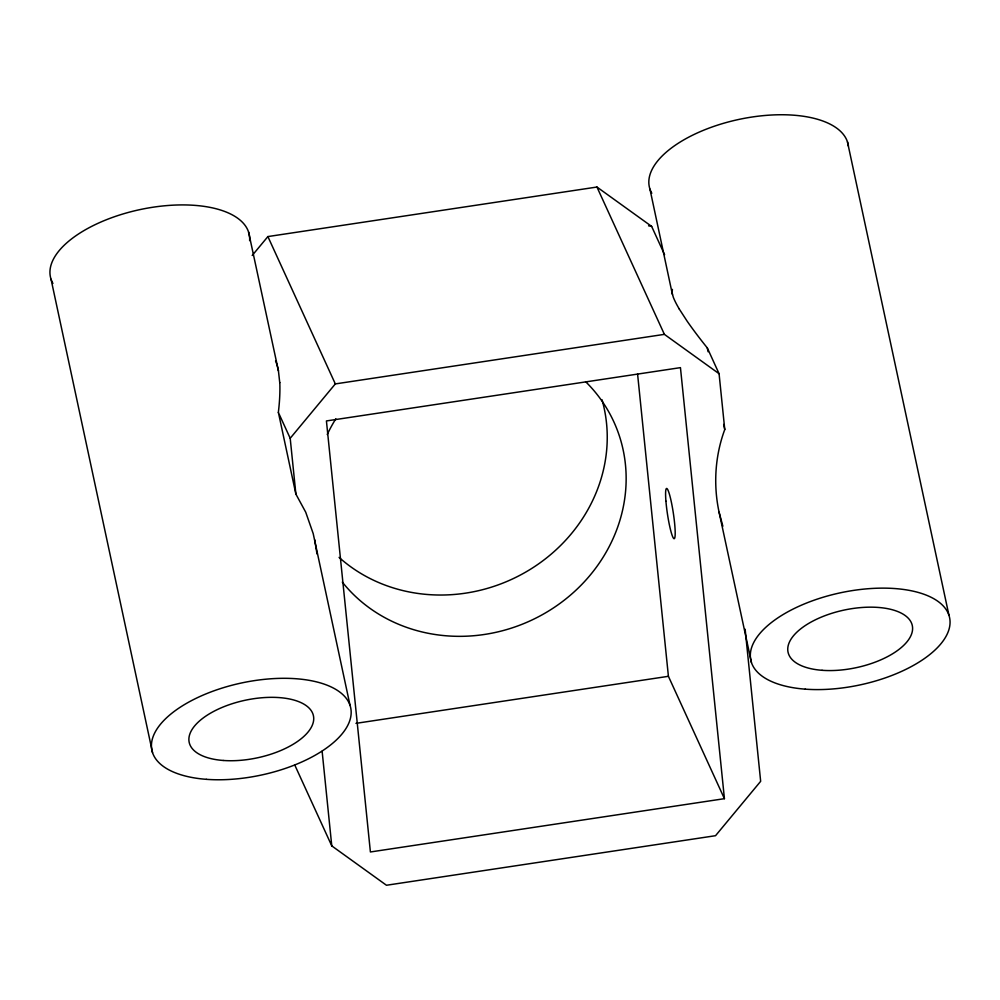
<?xml version="1.0" encoding="UTF-8"?>
<svg xmlns="http://www.w3.org/2000/svg" width="1000" height="1000" viewBox="0 0 1000 1000"><rect width="100%" height="100%" fill="white"/><g stroke="black" fill="none" stroke-linecap="round" stroke-linejoin="round"><path stroke-width="1.5" d="M679.275 309.05L687.175 321.238A363.125 66.225 39.7 0 0 707.35 347.987L719.075 373.713L724.762 429.538C715.025 455.812 713.188 484.888 719.1 512.263L751.425 662.463M672.412 289.4L672.075 292.7L673.3 297.238A194.3 35.438 39.7 0 0 679.325 309.075M252.188 255.5L267.887 236.575L596.95 187.037L651.637 226.388L664.6 254.713M350.062 705.45L313.2 533.612L305.725 512.212L295.887 494.113L290.2 438.288L335.325 383.913L664.388 334.363L719.075 373.713M355.962 723.35L668.413 676.312L724.425 798.675L370.4 851.975L326.425 420.938L680.45 367.638L724.425 798.675M648.575 225.825L651.637 226.388M294.825 765.15L331.775 845.9L386.463 885.25L715.537 835.7L760.662 781.312L745.138 629.2M596.95 187.037L664.388 334.363M267.887 236.575L335.325 383.913M290.2 438.288L278.4 412.512L295.887 494.113M722.862 526.225L719.1 512.263M248.575 232.05L278.438 370.875L279.738 382.587M847.463 141.875L948.95 615.275M707.275 347.938L708.1 351.763M723.675 424.438L724.762 429.538M51.05 279.25L152.537 752.638M649.938 189.075L672.425 294.525M314.65 539.65L317.013 553.95M278.163 369.438L278.438 370.875M637.575 373.963L668.413 676.312M322.125 751.213L331.775 845.9M52.925 283.438A101.638 47.088 -12.1 0 1 139.275 209.75A101.638 47.088 -12.1 0 1 249.625 240.625M651.812 193.263A101.638 47.088 -12.1 0 1 733.7 120.6A101.638 47.088 -12.1 0 1 848.413 146.15M602.025 399.738A158.812 146.037 -24.6 0 1 528.263 570.588A158.812 146.037 -24.6 0 1 339.075 557.388M585.575 381.637A158.812 146.037 -24.6 0 1 567.987 597.2A158.812 146.037 -24.6 0 1 342.3 582.1M327.238 434.5A158.812 146.037 -24.6 0 1 335.825 418.787M279.8 382.525A363.137 126.412 -54.3 0 1 278.325 412.575M275.562 360.913A191.975 66.838 -54.3 0 1 278.1 369.5M206.312 779.325A101.638 47.088 -12.1 0 0 351.012 709.712A101.638 47.088 -12.1 0 0 196.575 698.075A101.638 47.088 -12.1 0 0 206.312 779.325M223.188 760.462A63.525 29.425 -12.1 0 0 313.625 716.963A63.525 29.425 -12.1 0 0 217.1 709.688A63.525 29.425 -12.1 0 0 223.188 760.462M805.2 689.15A101.638 47.088 -12.1 0 0 949.9 619.538A101.638 47.088 -12.1 0 0 795.462 607.9A101.638 47.088 -12.1 0 0 805.2 689.15M822.075 670.3A63.525 29.425 -12.1 0 0 912.5 626.788A63.525 29.425 -12.1 0 0 815.987 619.513A63.525 29.425 -12.1 0 0 822.075 670.3M665.925 501.163A25.412 2.975 81.4 0 0 674.137 538.7A25.412 2.975 81.4 0 0 671.087 500.85A25.412 2.975 81.4 0 0 665.925 501.163"/></g></svg>
